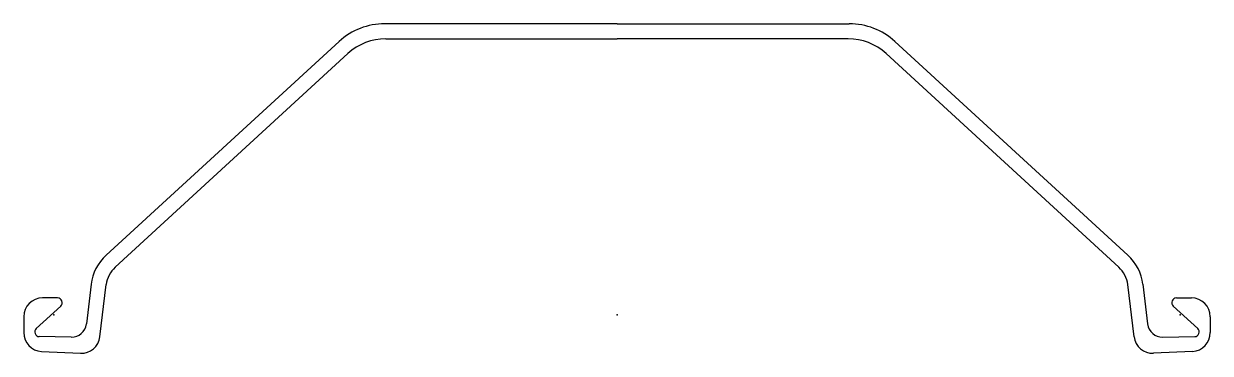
# Model space of a CAD drawing. Extents: x -16 to 616, y -20 to 155.
import ezdxf

# ---------------------------------------------------------------- set-up
doc = ezdxf.new("R2010")
doc.units = 0
doc.header["$MEASUREMENT"] = 0
doc.layers.get('0').update_dxf_attribs({"color": 5, "linetype": 'CONTINUOUS'})

msp = doc.modelspace()

# ---------------------------------------------------------------- linework, layer by layer
at = {"linetype": 'Continuous'}
for p, q in [((300, 155), (176.31996, 155)), ((300, 155), (423.68005, 155)), ((151.99829, 145.5416), (27.82838, 31.75726)), ((176.90021, 147), (300, 147)), ((423.09979, 147), (300, 147)), ((448.00171, 145.5416), (572.17163, 31.75726)), ((32.67879, 25.35272), (156.61478, 139.10207)), ((567.32123, 25.35272), (443.38522, 139.10207)), ((19.89651, 16.30422), (17.35968, -4.83597)), ((24.59894, -11.64315), (27.92845, 16.08969)), ((575.40106, -11.64315), (572.07153, 16.08969)), ((580.10352, 16.30422), (582.64032, -4.83597)), ((2.04409, 9), (-6, 9)), ((597.95593, 9), (606, 9)), ((-9.34156, -7.25564), (3.72781, 4.65201)), ((609.34155, -7.25564), (596.27216, 4.65201)), ((-16, -1), (-16, -9.47233)), ((616, -1), (616, -9.47233)), ((9.28554, -11.88173), (-7.69881, -11.6033)), ((590.71448, -11.88173), (607.69879, -11.6033)), ((-6.47301, -19.46114), (14.19723, -20.43995)), ((606.47302, -19.46114), (585.8028, -20.43995))]:
    msp.add_line(p, q, dxfattribs=at)
for centre, radius, start, end in [((176.31996, 119), 36, 90, 132.50091), ((423.68005, 119), 36, 47.4991, 90), ((176.90021, 117), 30, 90, 132.54593), ((423.09979, 117), 30, 47.45407, 90), ((44.71843, 13.32559), 25, 132.5009, 173.15722), ((555.28156, 13.32559), 25, 6.84276, 47.49905), ((42.82151, 14.30169), 15, 132.54594, 173.15404), ((557.17847, 14.30169), 15, 6.84595, 47.45394), ((-6, -1), 10, 90, 180), ((2.04409, 6.5), 2.5, 312.337, 90), ((597.95593, 6.5), 2.5, 90, 227.66212), ((606, -1), 10, 0, 90), ((9.41667, -3.8828), 8, 269.06081, 353.15723), ((590.58331, -3.8828), 8, 186.84279, 270.93944), ((-6, -9.47233), 10, 180, 267.28885), ((-7.65783, -9.10363), 2.5, 132.337, 269.06081), ((14.67024, -10.45115), 10, 267.28886, 353.15404), ((585.32977, -10.45115), 10, 186.84596, 272.71123), ((606, -9.47233), 10, 272.71123, 0), ((607.65784, -9.10363), 2.5, 270.93865, 47.66315)]:
    msp.add_arc(centre, radius, start, end, dxfattribs=at)
for p in [(0, 0), (300, 0), (600, 0)]:
    msp.add_point(p, dxfattribs=at)

doc.saveas('drawing.dxf')
